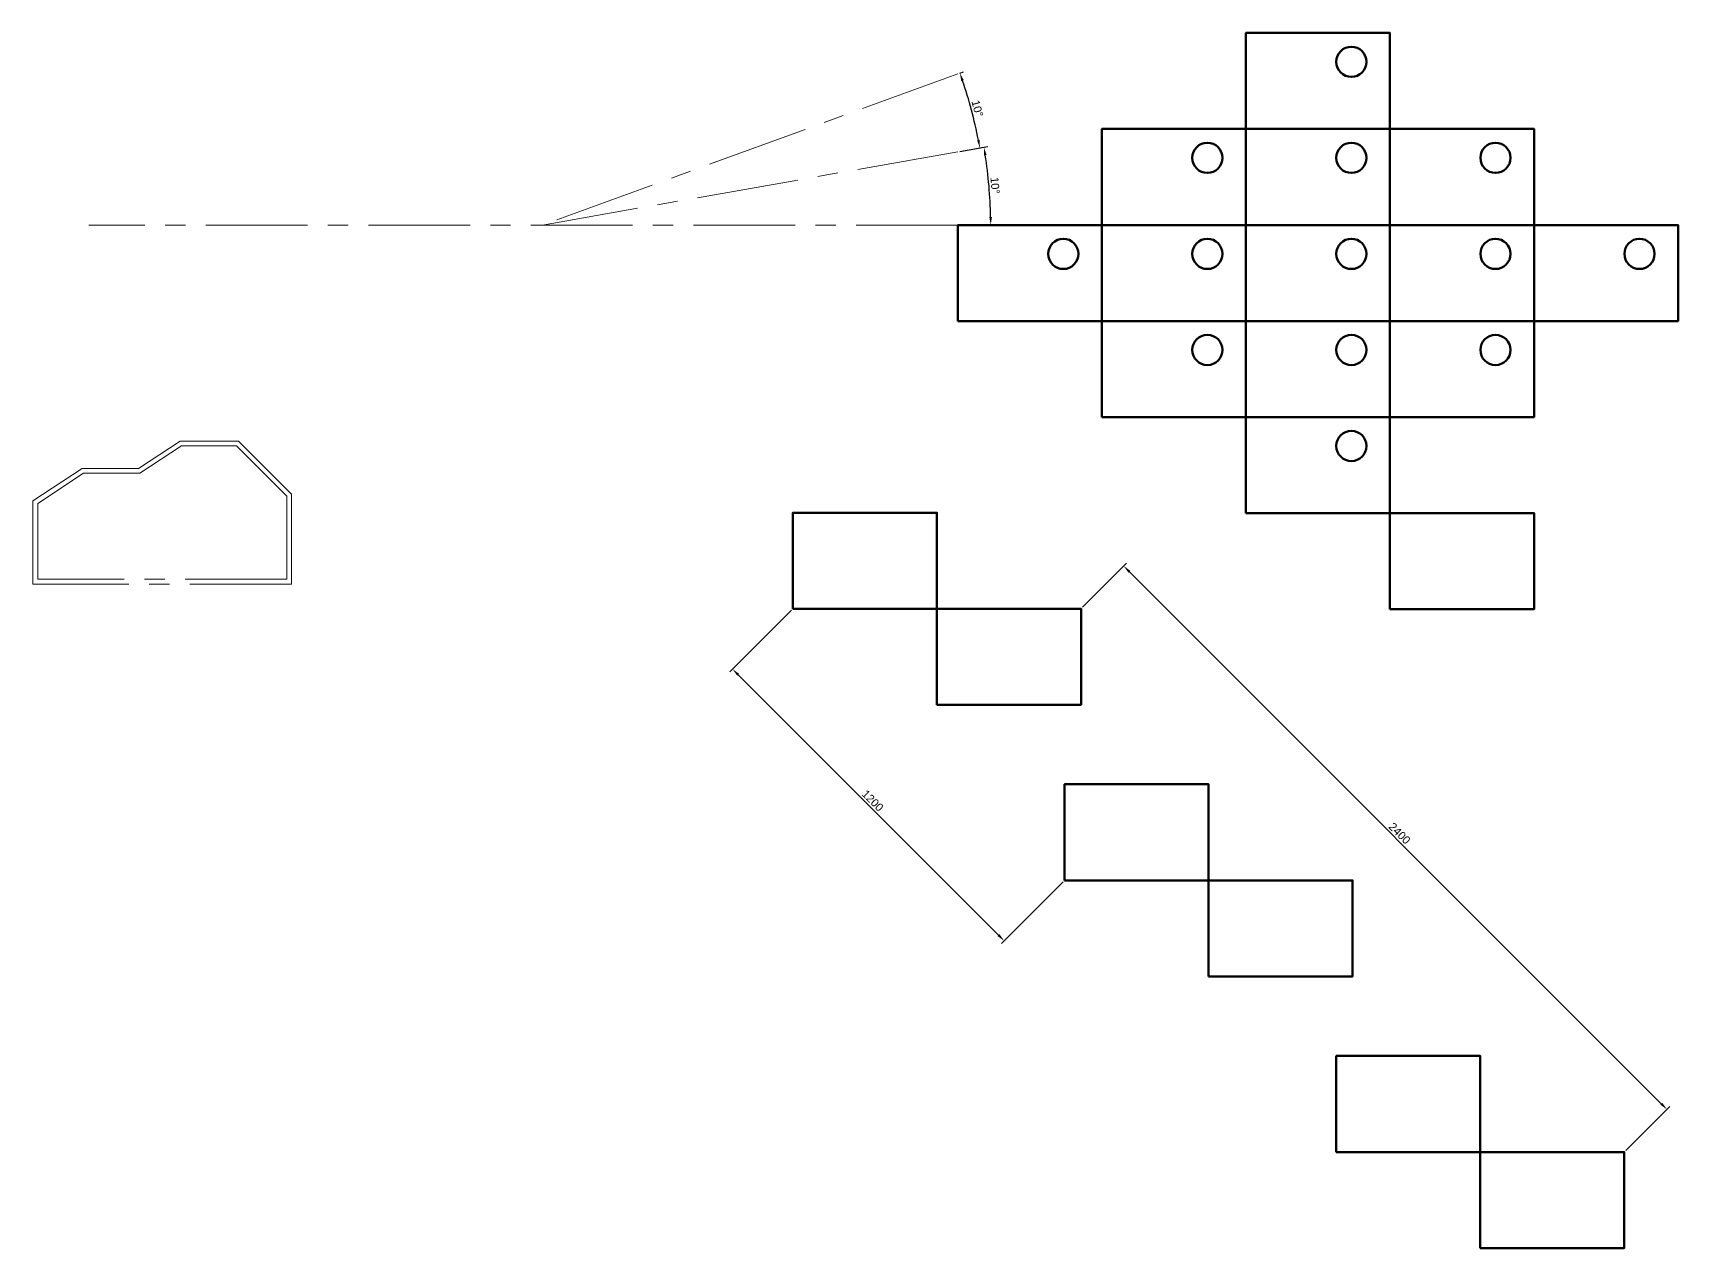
# Model space of a CAD drawing. Header units: centimetres. Extents: x 97323 to 265699, y 20741 to 39605.
# Drawn here: x 117911 to 123050, y 20741 to 24536 of the extents above; entities that cross this region are included whole.
import ezdxf

# ---------------------------------------------------------------- set-up
doc = ezdxf.new("R2010")
doc.units = ezdxf.units.CM
doc.header["$LTSCALE"] = 10
doc.header["$PDMODE"] = 35
doc.header["$PDSIZE"] = 30
doc.linetypes.add('AXES', pattern=[50.8, 31.75, -6.35, 6.35, -6.35])
doc.layers.add('01-FORT-4', color=70, linetype='Continuous', lineweight=50)
doc.layers.add('082-AXE-3', color=62, linetype='AXES', lineweight=9)
doc.layers.add('COTATION', color=7, linetype='Continuous', true_color=0xe61919)
doc.styles.add('ARIAL-SD', font='arial.ttf')
doc.dimstyles.new('ISO-25-SD', dxfattribs={"dimscale": 10, "dimtxt": 2.5, "dimasz": 2.5, "dimexe": 1.25, "dimexo": 0.625, "dimtad": 1, "dimtoh": 1, "dimtxsty": 'ARIAL-SD', "dimcen": 0, "dimadec": 0, "dimazin": 0, "dimtfac": 1, "dimtofl": 0, "dimtmove": 0, "dimatfit": 3, "dimfxl": 1, "dimarcsym": 0})

# ---------------------------------------------------------------- blocks, each defined once
blk = doc.blocks.new('*D59')
at = {"layer": 'COTATION', "color": 0, "lineweight": -2, "transparency": 16777216}
for p, q in [((120806.3, 24165.9), (120893.8, 24181.3)), ((120806.4, 23936.1), (120915.3, 23936.1))]:
    blk.add_line(p, q, dxfattribs=at)
blk.add_arc((119503.1, 23936.1), 1399.7, 1.0234, 8.9766, dxfattribs=at)
at = {"layer": 'COTATION', "color": 0, "transparency": 16777216}
for points in [[(120881.5, 24153.8), (120889.8, 24155.2), (120881.5, 24179.1)], [(120906.7, 23961.1), (120898.4, 23961.1), (120902.8, 23936.1)]]:
    blk.add_solid(points, dxfattribs=at)
at = {"layer": 'Defpoints', "color": 0, "transparency": 16777216}
for p in [(120800.2, 24164.8), (120900.4, 24017.5), (118085.8, 23936.1), (119503.1, 23936.1), (120800.2, 23936.1)]:
    blk.add_point(p, dxfattribs=at)
at = {"layer": 'COTATION', "color": 0, "transparency": 16777216, "insert": (120916.4, 24059.7), "char_height": 25, "attachment_point": 5, "rotation": 275, "style": 'ARIAL-SD'}
blk.add_mtext('10°', dxfattribs=at)
blk = doc.blocks.new('*D60')
at = {"layer": 'COTATION', "color": 0, "lineweight": -2, "transparency": 16777216}
for p, q in [((120806, 24410.3), (120818.1, 24414.7)), ((120806.3, 24165.9), (120881.3, 24179.1))]:
    blk.add_line(p, q, dxfattribs=at)
blk.add_arc((119503.1, 23936.1), 1386.9, 11.0328, 18.9672, dxfattribs=at)
at = {"layer": 'COTATION', "color": 0, "transparency": 16777216}
for points in [[(120810.8, 24385.5), (120818.7, 24388.3), (120806.4, 24410.5)], [(120868.5, 24202.3), (120860.3, 24200.7), (120869, 24176.9)]]:
    blk.add_solid(points, dxfattribs=at)
at = {"layer": 'Defpoints', "color": 0, "transparency": 16777216}
for p in [(120800.2, 24408.2), (120852.7, 24255.9), (120800.2, 24164.8), (119503.1, 23936.1), (119503.1, 23936.1)]:
    blk.add_point(p, dxfattribs=at)
at = {"layer": 'COTATION', "color": 0, "transparency": 16777216, "insert": (120861.1, 24300), "char_height": 25, "attachment_point": 5, "rotation": 285, "style": 'ARIAL-SD'}
blk.add_mtext('10°', dxfattribs=at)
blk = doc.blocks.new('*D66')
at = {"layer": 'COTATION', "color": 0, "lineweight": -2, "transparency": 16777216}
for p, q in [((120280.5, 22733.2), (120087.4, 22540.1)), ((120113.9, 22531.2), (120927.1, 21718.1)), ((121129.1, 21884.6), (120936, 21691.5))]:
    blk.add_line(p, q, dxfattribs=at)
at = {"layer": 'COTATION', "color": 0, "transparency": 16777216}
for points in [[(120116.9, 22534.2), (120111, 22528.3), (120096.3, 22548.9)], [(120930.1, 21721), (120924.2, 21715.1), (120944.8, 21700.4)]]:
    blk.add_solid(points, dxfattribs=at)
at = {"layer": 'Defpoints', "color": 0, "transparency": 16777216}
for p in [(120284.9, 22737.6), (121133.5, 21889.1), (120944.8, 21700.4)]:
    blk.add_point(p, dxfattribs=at)
at = {"layer": 'COTATION', "color": 0, "transparency": 16777216, "insert": (120534, 22138.1), "char_height": 25, "attachment_point": 5, "rotation": 315, "style": 'ARIAL-SD'}
blk.add_mtext('1200', dxfattribs=at)
blk = doc.blocks.new('*D67')
at = {"layer": 'COTATION', "color": 0, "lineweight": -2, "transparency": 16777216}
for p, q in [((121189.4, 22742), (121327.1, 22879.7)), ((121335.9, 22853.2), (122997.6, 21191.5)), ((122886.4, 21045), (123024.1, 21182.7))]:
    blk.add_line(p, q, dxfattribs=at)
at = {"layer": 'COTATION', "color": 0, "transparency": 16777216}
for points in [[(121338.9, 22856.1), (121333, 22850.3), (121318.2, 22870.9)], [(123000.6, 21194.4), (122994.7, 21188.6), (123015.3, 21173.8)]]:
    blk.add_solid(points, dxfattribs=at)
at = {"layer": 'Defpoints', "color": 0, "transparency": 16777216}
for p in [(121184.9, 22737.6), (123015.3, 21173.8), (122882, 21040.5)]:
    blk.add_point(p, dxfattribs=at)
at = {"layer": 'COTATION', "color": 0, "transparency": 16777216, "insert": (122180.2, 22035.8), "char_height": 25, "attachment_point": 5, "rotation": 315, "style": 'ARIAL-SD'}
blk.add_mtext('2400', dxfattribs=at)

msp = doc.modelspace()

# ---------------------------------------------------------------- linework, layer by layer
at = {"layer": '01-FORT-4'}
for points in [[(121700.158, 24236.092), (122150.158, 24236.092), (122150.158, 24536.092), (121700.158, 24536.092)], [(121250.158, 23936.092), (121700.158, 23936.092), (121700.158, 24236.092), (121250.158, 24236.092)], [(122150.158, 23936.092), (122600.158, 23936.092), (122600.158, 24236.092), (122150.158, 24236.092)], [(120800.158, 23636.092), (121250.158, 23636.092), (121250.158, 23936.092), (120800.158, 23936.092)], [(121700.158, 23636.092), (122150.158, 23636.092), (122150.158, 23936.092), (121700.158, 23936.092)], [(122600.158, 23636.092), (123050.158, 23636.092), (123050.158, 23936.092), (122600.158, 23936.092)], [(121250.158, 23336.092), (121700.158, 23336.092), (121700.158, 23636.092), (121250.158, 23636.092)], [(122150.158, 23336.092), (122600.158, 23336.092), (122600.158, 23636.092), (122150.158, 23636.092)], [(121700.158, 23036.092), (122150.158, 23036.092), (122150.158, 23336.092), (121700.158, 23336.092)], [(120284.947, 22737.594), (120734.947, 22737.594), (120734.947, 23037.594), (120284.947, 23037.594)], [(122150.158, 22736.092), (122600.158, 22736.092), (122600.158, 23036.092), (122150.158, 23036.092)], [(120734.947, 22437.594), (121184.947, 22437.594), (121184.947, 22737.594), (120734.947, 22737.594)], [(121133.475, 21889.066), (121583.475, 21889.066), (121583.475, 22189.066), (121133.475, 22189.066)], [(121583.475, 21589.066), (122033.475, 21589.066), (122033.475, 21889.066), (121583.475, 21889.066)], [(121982.003, 21040.537), (122432.003, 21040.537), (122432.003, 21340.537), (121982.003, 21340.537)], [(122432.003, 20740.537), (122882.003, 20740.537), (122882.003, 21040.537), (122432.003, 21040.537)]]:
    msp.add_lwpolyline(points, close=True, dxfattribs=at)
for centre in [(122029.597, 24445.863), (121579.597, 24145.863), (122029.597, 24145.863), (122479.597, 24145.863), (121129.597, 23845.863), (121579.597, 23845.863), (122029.597, 23845.863), (122479.597, 23845.863), (122929.597, 23845.863), (121579.597, 23545.863), (122029.597, 23545.863), (122479.597, 23545.863), (122029.597, 23245.863)]:
    msp.add_circle(centre, 47.149, dxfattribs=at)
at = {"layer": '082-AXE-3'}
for p, q in [((120800.158, 24408.18), (119503.107, 23936.092)), ((120800.158, 24164.797), (119503.107, 23936.092)), ((120800.158, 23936.092), (118085.788, 23936.092)), ((118240.658, 23175.942), (118370.321, 23260.94)), ((118245.136, 23160.942), (118374.799, 23245.94)), ((118370.321, 23260.94), (118552.889, 23260.94)), ((118374.799, 23245.94), (118546.676, 23245.94)), ((118546.676, 23245.94), (118703.458, 23089.157)), ((118552.889, 23260.94), (118718.458, 23095.371)), ((117910.659, 23074.041), (118064.471, 23175.942)), ((117925.659, 23065.985), (118068.989, 23160.942)), ((118064.471, 23175.942), (118240.658, 23175.942)), ((118068.989, 23160.942), (118245.136, 23160.942)), ((118703.458, 23089.157), (118703.458, 22829.764)), ((118718.458, 23095.371), (118718.458, 22814.764)), ((117910.659, 22814.764), (117910.659, 23074.041)), ((117925.659, 22829.764), (117925.659, 23065.985)), ((118703.458, 22829.764), (117925.659, 22829.764)), ((118718.458, 22814.764), (117910.659, 22814.764))]:
    msp.add_line(p, q, dxfattribs=at)

# ---------------------------------------------------------------- dimensions: what is measured, and where the dimension line sits
at = {"layer": 'COTATION'}
for base, line1, line2, picture, middle in [((120852.653, 24255.941), ((120800.158, 24408.18), (119503.107, 23936.092)), ((120800.158, 24164.797), (119503.107, 23936.092)), '*D60', (120861.145, 24299.978)), ((120900.422, 24017.477), ((120800.158, 24164.797), (119503.107, 23936.092)), ((120800.158, 23936.092), (118085.788, 23936.092)), '*D59', (120916.405, 24059.74))]:
    dim = msp.add_angular_dim_2l(base=base, line1=line1, line2=line2, dimstyle='ISO-25-SD', dxfattribs=at)
    dim.commit()
    dim.dimension.update_dxf_attribs({"geometry": picture, "text_midpoint": middle})
for p1, p2, distance, picture, middle in [((121184.947, 22737.594), (122882.003, 21040.537), 188.495, '*D67', (122180.206, 22035.797)), ((120284.947, 22737.594), (121133.475, 21889.066), -266.832, '*D66', (120533.978, 22138.096))]:
    dim = msp.add_aligned_dim(p1=p1, p2=p2, distance=distance, dimstyle='ISO-25-SD', dxfattribs=at)
    dim.commit()
    dim.dimension.update_dxf_attribs({"geometry": picture, "text_midpoint": middle})

doc.saveas('drawing.dxf')
